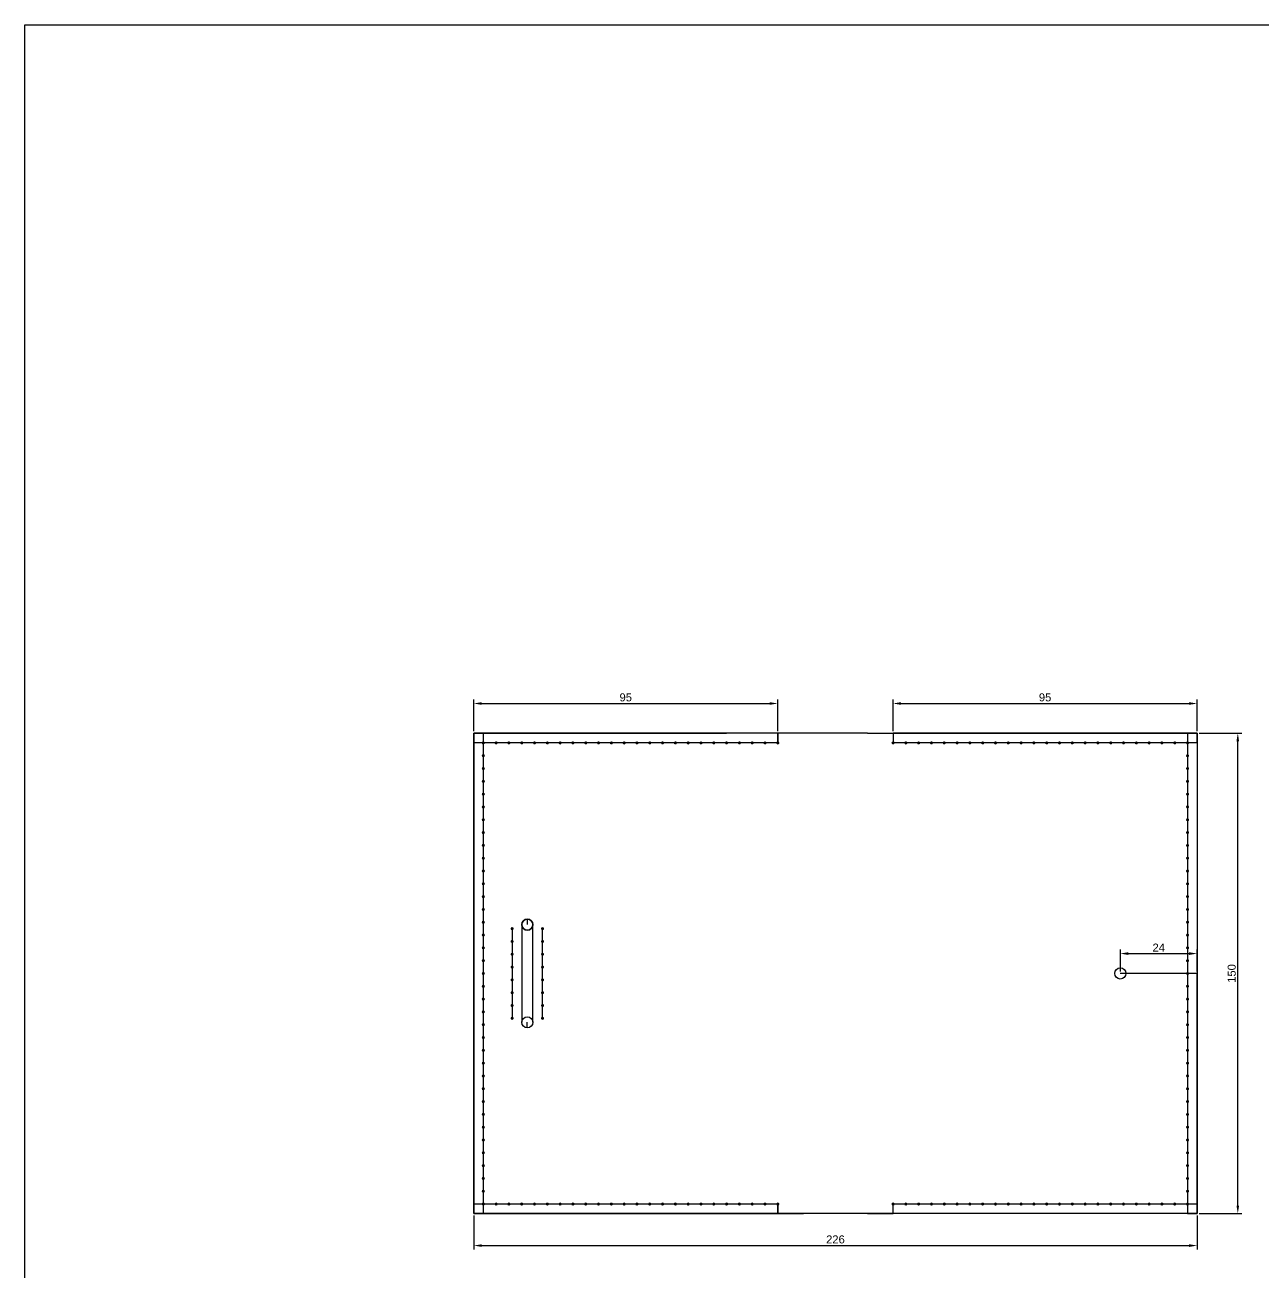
# Model space of a CAD drawing. Header units: millimetres. Extents: x 1335 to 6986, y 304 to 1543.
# Drawn here: x 3511.5 to 3898.3, y 1132.3 to 1521.7 of the extents above; entities that cross this region are included whole.
import ezdxf

# ---------------------------------------------------------------- set-up
doc = ezdxf.new("R2010")
doc.units = ezdxf.units.MM
doc.styles.get("Standard").update_dxf_attribs({"font": 'arial.ttf'})
doc.dimstyles.new('ISO-25', dxfattribs={"dimtxt": 2.5, "dimasz": 2.5, "dimexe": 1.25, "dimexo": 0.625, "dimtad": 1, "dimtxsty": 'Standard', "dimcen": 2.5, "dimadec": 0, "dimazin": 0, "dimtfac": 1, "dimtmove": 0, "dimatfit": 3, "dimfxl": 1, "dimarcsym": 0})

# ---------------------------------------------------------------- blocks, each defined once
blk = doc.blocks.new('*D89')
at = {"color": 0, "lineweight": -2, "transparency": 16777216}
for p, q in [((3878.31, 1300.53), (3891.64, 1300.53)), ((3890.39, 1153.03), (3890.39, 1298.03)), ((3878.31, 1150.53), (3891.64, 1150.53))]:
    blk.add_line(p, q, dxfattribs=at)
at = {"color": 0, "transparency": 16777216}
for points in [[(3889.97, 1298.03), (3890.8, 1298.03), (3890.39, 1300.53)], [(3889.97, 1153.03), (3890.8, 1153.03), (3890.39, 1150.53)]]:
    blk.add_solid(points, dxfattribs=at)
at = {"layer": 'Defpoints', "color": 0, "transparency": 16777216}
for p in [(3877.69, 1300.53), (3890.39, 1300.53), (3877.69, 1150.53)]:
    blk.add_point(p, dxfattribs=at)
at = {"color": 0, "transparency": 16777216, "insert": (3888.49, 1225.53), "char_height": 2.5, "attachment_point": 5, "rotation": 90}
blk.add_mtext('150', dxfattribs=at)
blk = doc.blocks.new('*D90')
at = {"color": 0, "lineweight": -2, "transparency": 16777216}
for p, q in [((3651.69, 1301.15), (3651.69, 1311.08)), ((3654.19, 1309.83), (3744.19, 1309.83)), ((3746.69, 1301.15), (3746.69, 1311.08))]:
    blk.add_line(p, q, dxfattribs=at)
at = {"color": 0, "transparency": 16777216}
for points in [[(3654.19, 1310.25), (3654.19, 1309.42), (3651.69, 1309.83)], [(3744.19, 1310.25), (3744.19, 1309.42), (3746.69, 1309.83)]]:
    blk.add_solid(points, dxfattribs=at)
at = {"layer": 'Defpoints', "color": 0, "transparency": 16777216}
for p in [(3746.69, 1309.83), (3651.69, 1300.53), (3746.69, 1300.53)]:
    blk.add_point(p, dxfattribs=at)
at = {"color": 0, "transparency": 16777216, "insert": (3699.19, 1311.73), "char_height": 2.5, "attachment_point": 5}
blk.add_mtext('95', dxfattribs=at)
blk = doc.blocks.new('*D91')
at = {"color": 0, "lineweight": -2, "transparency": 16777216}
for p, q in [((3782.69, 1301.15), (3782.69, 1311.08)), ((3785.19, 1309.83), (3875.19, 1309.83)), ((3877.69, 1301.15), (3877.69, 1311.08))]:
    blk.add_line(p, q, dxfattribs=at)
at = {"color": 0, "transparency": 16777216}
for points in [[(3785.19, 1310.25), (3785.19, 1309.42), (3782.69, 1309.83)], [(3875.19, 1310.25), (3875.19, 1309.42), (3877.69, 1309.83)]]:
    blk.add_solid(points, dxfattribs=at)
at = {"layer": 'Defpoints', "color": 0, "transparency": 16777216}
for p in [(3877.69, 1309.83), (3782.69, 1300.53), (3877.69, 1300.53)]:
    blk.add_point(p, dxfattribs=at)
at = {"color": 0, "transparency": 16777216, "insert": (3830.19, 1311.73), "char_height": 2.5, "attachment_point": 5}
blk.add_mtext('95', dxfattribs=at)
blk = doc.blocks.new('*D92')
at = {"color": 0, "lineweight": -2, "transparency": 16777216}
for p, q in [((3651.69, 1149.9), (3651.69, 1139.31)), ((3877.69, 1149.9), (3877.69, 1139.31)), ((3654.19, 1140.56), (3875.19, 1140.56))]:
    blk.add_line(p, q, dxfattribs=at)
at = {"color": 0, "transparency": 16777216}
for points in [[(3654.19, 1140.97), (3654.19, 1140.14), (3651.69, 1140.56)], [(3875.19, 1140.97), (3875.19, 1140.14), (3877.69, 1140.56)]]:
    blk.add_solid(points, dxfattribs=at)
at = {"layer": 'Defpoints', "color": 0, "transparency": 16777216}
for p in [(3651.69, 1150.53), (3877.69, 1150.53), (3877.69, 1140.56)]:
    blk.add_point(p, dxfattribs=at)
at = {"color": 0, "transparency": 16777216, "insert": (3764.69, 1142.46), "char_height": 2.5, "attachment_point": 5}
blk.add_mtext('226', dxfattribs=at)
blk = doc.blocks.new('*D93')
at = {"color": 0, "lineweight": -2, "transparency": 16777216}
for p, q in [((3853.69, 1226.15), (3853.69, 1232.99)), ((3856.19, 1231.74), (3875.19, 1231.74)), ((3877.69, 1226.15), (3877.69, 1232.99))]:
    blk.add_line(p, q, dxfattribs=at)
at = {"color": 0, "transparency": 16777216}
for points in [[(3856.19, 1232.16), (3856.19, 1231.32), (3853.69, 1231.74)], [(3875.19, 1232.16), (3875.19, 1231.32), (3877.69, 1231.74)]]:
    blk.add_solid(points, dxfattribs=at)
at = {"layer": 'Defpoints', "color": 0, "transparency": 16777216}
for p in [(3877.69, 1231.74), (3853.69, 1225.53), (3877.69, 1225.53)]:
    blk.add_point(p, dxfattribs=at)
at = {"color": 0, "transparency": 16777216, "insert": (3865.69, 1233.62), "char_height": 2.5, "attachment_point": 5}
blk.add_mtext('24', dxfattribs=at)

msp = doc.modelspace()

# ---------------------------------------------------------------- hatches: boundary and pattern name
h = msp.add_hatch(color=256)
h.dxf.hatch_style = 1
h.paths.add_polyline_path([(3655.189, 1297.527, 1), (3654.189, 1297.527, 1)])
h = msp.add_hatch(color=256)
h.dxf.hatch_style = 1
h.paths.add_polyline_path([(3654.189, 1297.527, -1), (3655.189, 1297.527, -1)])
h = msp.add_hatch(color=256)
h.dxf.hatch_style = 1
h.paths.add_polyline_path([(3659.189, 1297.527, 1), (3658.189, 1297.527, 1)])
h = msp.add_hatch(color=256)
h.dxf.hatch_style = 1
h.paths.add_polyline_path([(3658.189, 1297.527, -1), (3659.189, 1297.527, -1)])
h = msp.add_hatch(color=256)
h.dxf.hatch_style = 1
h.paths.add_polyline_path([(3663.189, 1297.527, 1), (3662.189, 1297.527, 1)])
h = msp.add_hatch(color=256)
h.dxf.hatch_style = 1
h.paths.add_polyline_path([(3662.189, 1297.527, -1), (3663.189, 1297.527, -1)])
h = msp.add_hatch(color=256)
h.dxf.hatch_style = 1
h.paths.add_polyline_path([(3667.189, 1297.527, 1), (3666.189, 1297.527, 1)])
h = msp.add_hatch(color=256)
h.dxf.hatch_style = 1
h.paths.add_polyline_path([(3666.189, 1297.527, -1), (3667.189, 1297.527, -1)])
h = msp.add_hatch(color=256)
h.dxf.hatch_style = 1
h.paths.add_polyline_path([(3671.189, 1297.527, 1), (3670.189, 1297.527, 1)])
h = msp.add_hatch(color=256)
h.dxf.hatch_style = 1
h.paths.add_polyline_path([(3670.189, 1297.527, -1), (3671.189, 1297.527, -1)])
h = msp.add_hatch(color=256)
h.dxf.hatch_style = 1
h.paths.add_polyline_path([(3675.189, 1297.527, 1), (3674.189, 1297.527, 1)])
h = msp.add_hatch(color=256)
h.dxf.hatch_style = 1
h.paths.add_polyline_path([(3674.189, 1297.527, -1), (3675.189, 1297.527, -1)])
h = msp.add_hatch(color=256)
h.dxf.hatch_style = 1
h.paths.add_polyline_path([(3679.189, 1297.527, 1), (3678.189, 1297.527, 1)])
h = msp.add_hatch(color=256)
h.dxf.hatch_style = 1
h.paths.add_polyline_path([(3678.189, 1297.527, -1), (3679.189, 1297.527, -1)])
h = msp.add_hatch(color=256)
h.dxf.hatch_style = 1
h.paths.add_polyline_path([(3683.189, 1297.527, 1), (3682.189, 1297.527, 1)])
h = msp.add_hatch(color=256)
h.dxf.hatch_style = 1
h.paths.add_polyline_path([(3682.189, 1297.527, -1), (3683.189, 1297.527, -1)])
h = msp.add_hatch(color=256)
h.dxf.hatch_style = 1
h.paths.add_polyline_path([(3687.189, 1297.527, 1), (3686.189, 1297.527, 1)])
h = msp.add_hatch(color=256)
h.dxf.hatch_style = 1
h.paths.add_polyline_path([(3686.189, 1297.527, -1), (3687.189, 1297.527, -1)])
h = msp.add_hatch(color=256)
h.dxf.hatch_style = 1
h.paths.add_polyline_path([(3691.189, 1297.527, 1), (3690.189, 1297.527, 1)])
h = msp.add_hatch(color=256)
h.dxf.hatch_style = 1
h.paths.add_polyline_path([(3690.189, 1297.527, -1), (3691.189, 1297.527, -1)])
h = msp.add_hatch(color=256)
h.dxf.hatch_style = 1
h.paths.add_polyline_path([(3695.189, 1297.527, 1), (3694.189, 1297.527, 1)])
h = msp.add_hatch(color=256)
h.dxf.hatch_style = 1
h.paths.add_polyline_path([(3694.189, 1297.527, -1), (3695.189, 1297.527, -1)])
h = msp.add_hatch(color=256)
h.dxf.hatch_style = 1
h.paths.add_polyline_path([(3699.189, 1297.527, 1), (3698.189, 1297.527, 1)])
h = msp.add_hatch(color=256)
h.dxf.hatch_style = 1
h.paths.add_polyline_path([(3698.189, 1297.527, -1), (3699.189, 1297.527, -1)])
h = msp.add_hatch(color=256)
h.dxf.hatch_style = 1
h.paths.add_polyline_path([(3703.189, 1297.527, 1), (3702.189, 1297.527, 1)])
h = msp.add_hatch(color=256)
h.dxf.hatch_style = 1
h.paths.add_polyline_path([(3702.189, 1297.527, -1), (3703.189, 1297.527, -1)])
h = msp.add_hatch(color=256)
h.dxf.hatch_style = 1
h.paths.add_polyline_path([(3707.189, 1297.527, 1), (3706.189, 1297.527, 1)])
h = msp.add_hatch(color=256)
h.dxf.hatch_style = 1
h.paths.add_polyline_path([(3706.189, 1297.527, -1), (3707.189, 1297.527, -1)])
h = msp.add_hatch(color=256)
h.dxf.hatch_style = 1
h.paths.add_polyline_path([(3711.189, 1297.527, 1), (3710.189, 1297.527, 1)])
h = msp.add_hatch(color=256)
h.dxf.hatch_style = 1
h.paths.add_polyline_path([(3710.189, 1297.527, -1), (3711.189, 1297.527, -1)])
h = msp.add_hatch(color=256)
h.dxf.hatch_style = 1
h.paths.add_polyline_path([(3715.189, 1297.527, 1), (3714.189, 1297.527, 1)])
h = msp.add_hatch(color=256)
h.dxf.hatch_style = 1
h.paths.add_polyline_path([(3714.189, 1297.527, -1), (3715.189, 1297.527, -1)])
h = msp.add_hatch(color=256)
h.dxf.hatch_style = 1
h.paths.add_polyline_path([(3719.189, 1297.527, 1), (3718.189, 1297.527, 1)])
h = msp.add_hatch(color=256)
h.dxf.hatch_style = 1
h.paths.add_polyline_path([(3718.189, 1297.527, -1), (3719.189, 1297.527, -1)])
h = msp.add_hatch(color=256)
h.dxf.hatch_style = 1
h.paths.add_polyline_path([(3723.189, 1297.527, 1), (3722.189, 1297.527, 1)])
h = msp.add_hatch(color=256)
h.dxf.hatch_style = 1
h.paths.add_polyline_path([(3722.189, 1297.527, -1), (3723.189, 1297.527, -1)])
h = msp.add_hatch(color=256)
h.dxf.hatch_style = 1
h.paths.add_polyline_path([(3727.189, 1297.527, 1), (3726.189, 1297.527, 1)])
h = msp.add_hatch(color=256)
h.dxf.hatch_style = 1
h.paths.add_polyline_path([(3726.189, 1297.527, -1), (3727.189, 1297.527, -1)])
h = msp.add_hatch(color=256)
h.dxf.hatch_style = 1
h.paths.add_polyline_path([(3731.189, 1297.527, 1), (3730.189, 1297.527, 1)])
h = msp.add_hatch(color=256)
h.dxf.hatch_style = 1
h.paths.add_polyline_path([(3730.189, 1297.527, -1), (3731.189, 1297.527, -1)])
h = msp.add_hatch(color=256)
h.dxf.hatch_style = 1
h.paths.add_polyline_path([(3735.189, 1297.527, 1), (3734.189, 1297.527, 1)])
h = msp.add_hatch(color=256)
h.dxf.hatch_style = 1
h.paths.add_polyline_path([(3739.189, 1297.527, 1), (3738.189, 1297.527, 1)])
h = msp.add_hatch(color=256)
h.dxf.hatch_style = 1
h.paths.add_polyline_path([(3743.189, 1297.527, 1), (3742.189, 1297.527, 1)])
h = msp.add_hatch(color=256)
h.dxf.hatch_style = 1
h.paths.add_polyline_path([(3747.189, 1297.527, 1), (3746.189, 1297.527, 1)])
h = msp.add_hatch(color=256)
h.dxf.hatch_style = 1
h.paths.add_polyline_path([(3782.189, 1297.527, -1), (3783.189, 1297.527, -1)])
h = msp.add_hatch(color=256)
h.dxf.hatch_style = 1
h.paths.add_polyline_path([(3786.189, 1297.527, -1), (3787.189, 1297.527, -1)])
h = msp.add_hatch(color=256)
h.dxf.hatch_style = 1
h.paths.add_polyline_path([(3790.189, 1297.527, -1), (3791.189, 1297.527, -1)])
h = msp.add_hatch(color=256)
h.dxf.hatch_style = 1
h.paths.add_polyline_path([(3794.189, 1297.527, -1), (3795.189, 1297.527, -1)])
h = msp.add_hatch(color=256)
h.dxf.hatch_style = 1
h.paths.add_polyline_path([(3798.189, 1297.527, -1), (3799.189, 1297.527, -1)])
h = msp.add_hatch(color=256)
h.dxf.hatch_style = 1
h.paths.add_polyline_path([(3802.189, 1297.527, -1), (3803.189, 1297.527, -1)])
h = msp.add_hatch(color=256)
h.dxf.hatch_style = 1
h.paths.add_polyline_path([(3806.189, 1297.527, -1), (3807.189, 1297.527, -1)])
h = msp.add_hatch(color=256)
h.dxf.hatch_style = 1
h.paths.add_polyline_path([(3810.189, 1297.527, -1), (3811.189, 1297.527, -1)])
h = msp.add_hatch(color=256)
h.dxf.hatch_style = 1
h.paths.add_polyline_path([(3814.189, 1297.527, -1), (3815.189, 1297.527, -1)])
h = msp.add_hatch(color=256)
h.dxf.hatch_style = 1
h.paths.add_polyline_path([(3818.189, 1297.527, -1), (3819.189, 1297.527, -1)])
h = msp.add_hatch(color=256)
h.dxf.hatch_style = 1
h.paths.add_polyline_path([(3822.189, 1297.527, -1), (3823.189, 1297.527, -1)])
h = msp.add_hatch(color=256)
h.dxf.hatch_style = 1
h.paths.add_polyline_path([(3826.189, 1297.527, -1), (3827.189, 1297.527, -1)])
h = msp.add_hatch(color=256)
h.dxf.hatch_style = 1
h.paths.add_polyline_path([(3830.189, 1297.527, -1), (3831.189, 1297.527, -1)])
h = msp.add_hatch(color=256)
h.dxf.hatch_style = 1
h.paths.add_polyline_path([(3834.189, 1297.527, -1), (3835.189, 1297.527, -1)])
h = msp.add_hatch(color=256)
h.dxf.hatch_style = 1
h.paths.add_polyline_path([(3838.189, 1297.527, -1), (3839.189, 1297.527, -1)])
h = msp.add_hatch(color=256)
h.dxf.hatch_style = 1
h.paths.add_polyline_path([(3842.189, 1297.527, -1), (3843.189, 1297.527, -1)])
h = msp.add_hatch(color=256)
h.dxf.hatch_style = 1
h.paths.add_polyline_path([(3846.189, 1297.527, -1), (3847.189, 1297.527, -1)])
h = msp.add_hatch(color=256)
h.dxf.hatch_style = 1
h.paths.add_polyline_path([(3850.189, 1297.527, -1), (3851.189, 1297.527, -1)])
h = msp.add_hatch(color=256)
h.dxf.hatch_style = 1
h.paths.add_polyline_path([(3854.189, 1297.527, -1), (3855.189, 1297.527, -1)])
h = msp.add_hatch(color=256)
h.dxf.hatch_style = 1
h.paths.add_polyline_path([(3858.189, 1297.527, -1), (3859.189, 1297.527, -1)])
h = msp.add_hatch(color=256)
h.dxf.hatch_style = 1
h.paths.add_polyline_path([(3862.189, 1297.527, -1), (3863.189, 1297.527, -1)])
h = msp.add_hatch(color=256)
h.dxf.hatch_style = 1
h.paths.add_polyline_path([(3866.189, 1297.527, -1), (3867.189, 1297.527, -1)])
h = msp.add_hatch(color=256)
h.dxf.hatch_style = 1
h.paths.add_polyline_path([(3870.189, 1297.527, -1), (3871.189, 1297.527, -1)])
h = msp.add_hatch(color=256)
h.dxf.hatch_style = 1
h.paths.add_polyline_path([(3874.189, 1297.527, -1), (3875.189, 1297.527, -1)])
h = msp.add_hatch(color=256)
h.dxf.hatch_style = 1
h.paths.add_polyline_path([(3655.189, 1293.527, 1), (3654.189, 1293.527, 1)])
h = msp.add_hatch(color=256)
h.dxf.hatch_style = 1
h.paths.add_polyline_path([(3654.189, 1293.527, -1), (3655.189, 1293.527, -1)])
h = msp.add_hatch(color=256)
h.dxf.hatch_style = 1
h.paths.add_polyline_path([(3874.189, 1293.527, -1), (3875.189, 1293.527, -1)])
h = msp.add_hatch(color=256)
h.dxf.hatch_style = 1
h.paths.add_polyline_path([(3655.189, 1289.527, 1), (3654.189, 1289.527, 1)])
h = msp.add_hatch(color=256)
h.dxf.hatch_style = 1
h.paths.add_polyline_path([(3654.189, 1289.527, -1), (3655.189, 1289.527, -1)])
h = msp.add_hatch(color=256)
h.dxf.hatch_style = 1
h.paths.add_polyline_path([(3874.189, 1289.527, -1), (3875.189, 1289.527, -1)])
h = msp.add_hatch(color=256)
h.dxf.hatch_style = 1
h.paths.add_polyline_path([(3655.189, 1285.527, 1), (3654.189, 1285.527, 1)])
h = msp.add_hatch(color=256)
h.dxf.hatch_style = 1
h.paths.add_polyline_path([(3654.189, 1285.527, -1), (3655.189, 1285.527, -1)])
h = msp.add_hatch(color=256)
h.dxf.hatch_style = 1
h.paths.add_polyline_path([(3874.189, 1285.527, -1), (3875.189, 1285.527, -1)])
h = msp.add_hatch(color=256)
h.dxf.hatch_style = 1
h.paths.add_polyline_path([(3655.189, 1281.527, 1), (3654.189, 1281.527, 1)])
h = msp.add_hatch(color=256)
h.dxf.hatch_style = 1
h.paths.add_polyline_path([(3654.189, 1281.527, -1), (3655.189, 1281.527, -1)])
h = msp.add_hatch(color=256)
h.dxf.hatch_style = 1
h.paths.add_polyline_path([(3874.189, 1281.527, -1), (3875.189, 1281.527, -1)])
h = msp.add_hatch(color=256)
h.dxf.hatch_style = 1
h.paths.add_polyline_path([(3655.189, 1277.527, 1), (3654.189, 1277.527, 1)])
h = msp.add_hatch(color=256)
h.dxf.hatch_style = 1
h.paths.add_polyline_path([(3654.189, 1277.527, -1), (3655.189, 1277.527, -1)])
h = msp.add_hatch(color=256)
h.dxf.hatch_style = 1
h.paths.add_polyline_path([(3874.189, 1277.527, -1), (3875.189, 1277.527, -1)])
h = msp.add_hatch(color=256)
h.dxf.hatch_style = 1
h.paths.add_polyline_path([(3655.189, 1273.527, 1), (3654.189, 1273.527, 1)])
h = msp.add_hatch(color=256)
h.dxf.hatch_style = 1
h.paths.add_polyline_path([(3654.189, 1273.527, -1), (3655.189, 1273.527, -1)])
h = msp.add_hatch(color=256)
h.dxf.hatch_style = 1
h.paths.add_polyline_path([(3874.189, 1273.527, -1), (3875.189, 1273.527, -1)])
h = msp.add_hatch(color=256)
h.dxf.hatch_style = 1
h.paths.add_polyline_path([(3655.189, 1269.527, 1), (3654.189, 1269.527, 1)])
h = msp.add_hatch(color=256)
h.dxf.hatch_style = 1
h.paths.add_polyline_path([(3654.189, 1269.527, -1), (3655.189, 1269.527, -1)])
h = msp.add_hatch(color=256)
h.dxf.hatch_style = 1
h.paths.add_polyline_path([(3874.189, 1269.527, -1), (3875.189, 1269.527, -1)])
h = msp.add_hatch(color=256)
h.dxf.hatch_style = 1
h.paths.add_polyline_path([(3655.189, 1265.527, 1), (3654.189, 1265.527, 1)])
h = msp.add_hatch(color=256)
h.dxf.hatch_style = 1
h.paths.add_polyline_path([(3654.189, 1265.527, -1), (3655.189, 1265.527, -1)])
h = msp.add_hatch(color=256)
h.dxf.hatch_style = 1
h.paths.add_polyline_path([(3874.189, 1265.527, -1), (3875.189, 1265.527, -1)])
h = msp.add_hatch(color=256)
h.dxf.hatch_style = 1
h.paths.add_polyline_path([(3655.189, 1261.527, 1), (3654.189, 1261.527, 1)])
h = msp.add_hatch(color=256)
h.dxf.hatch_style = 1
h.paths.add_polyline_path([(3654.189, 1261.527, -1), (3655.189, 1261.527, -1)])
h = msp.add_hatch(color=256)
h.dxf.hatch_style = 1
h.paths.add_polyline_path([(3874.189, 1261.527, -1), (3875.189, 1261.527, -1)])
h = msp.add_hatch(color=256)
h.dxf.hatch_style = 1
h.paths.add_polyline_path([(3655.189, 1257.527, 1), (3654.189, 1257.527, 1)])
h = msp.add_hatch(color=256)
h.dxf.hatch_style = 1
h.paths.add_polyline_path([(3654.189, 1257.527, -1), (3655.189, 1257.527, -1)])
h = msp.add_hatch(color=256)
h.dxf.hatch_style = 1
h.paths.add_polyline_path([(3874.189, 1257.527, -1), (3875.189, 1257.527, -1)])
h = msp.add_hatch(color=256)
h.dxf.hatch_style = 1
h.paths.add_polyline_path([(3655.189, 1253.527, 1), (3654.189, 1253.527, 1)])
h = msp.add_hatch(color=256)
h.dxf.hatch_style = 1
h.paths.add_polyline_path([(3654.189, 1253.527, -1), (3655.189, 1253.527, -1)])
h = msp.add_hatch(color=256)
h.dxf.hatch_style = 1
h.paths.add_polyline_path([(3874.189, 1253.527, -1), (3875.189, 1253.527, -1)])
h = msp.add_hatch(color=256)
h.dxf.hatch_style = 1
h.paths.add_polyline_path([(3655.189, 1249.527, 1), (3654.189, 1249.527, 1)])
h = msp.add_hatch(color=256)
h.dxf.hatch_style = 1
h.paths.add_polyline_path([(3654.189, 1249.527, -1), (3655.189, 1249.527, -1)])
h = msp.add_hatch(color=256)
h.dxf.hatch_style = 1
h.paths.add_polyline_path([(3874.189, 1249.527, -1), (3875.189, 1249.527, -1)])
h = msp.add_hatch(color=256)
h.dxf.hatch_style = 1
h.paths.add_polyline_path([(3655.189, 1245.527, 1), (3654.189, 1245.527, 1)])
h = msp.add_hatch(color=256)
h.dxf.hatch_style = 1
h.paths.add_polyline_path([(3654.189, 1245.527, -1), (3655.189, 1245.527, -1)])
h = msp.add_hatch(color=256)
h.dxf.hatch_style = 1
h.paths.add_polyline_path([(3874.189, 1245.527, -1), (3875.189, 1245.527, -1)])
h = msp.add_hatch(color=256)
h.dxf.hatch_style = 1
h.paths.add_polyline_path([(3655.189, 1241.527, 1), (3654.189, 1241.527, 1)])
h = msp.add_hatch(color=256)
h.dxf.hatch_style = 1
h.paths.add_polyline_path([(3654.189, 1241.527, -1), (3655.189, 1241.527, -1)])
h = msp.add_hatch(color=256)
h.dxf.hatch_style = 1
h.paths.add_polyline_path([(3663.189, 1239.527, -1), (3664.189, 1239.527, -1)])
h = msp.add_hatch(color=256)
h.dxf.hatch_style = 1
h.paths.add_polyline_path([(3663.189, 1239.527, -1), (3664.189, 1239.527, -1)])
h = msp.add_hatch(color=256)
h.dxf.hatch_style = 1
h.paths.add_polyline_path([(3672.689, 1239.527, -1), (3673.689, 1239.527, -1)])
h = msp.add_hatch(color=256)
h.dxf.hatch_style = 1
h.paths.add_polyline_path([(3874.189, 1241.527, -1), (3875.189, 1241.527, -1)])
h = msp.add_hatch(color=256)
h.dxf.hatch_style = 1
h.paths.add_polyline_path([(3655.189, 1237.527, 1), (3654.189, 1237.527, 1)])
h = msp.add_hatch(color=256)
h.dxf.hatch_style = 1
h.paths.add_polyline_path([(3654.189, 1237.527, -1), (3655.189, 1237.527, -1)])
h = msp.add_hatch(color=256)
h.dxf.hatch_style = 1
h.paths.add_polyline_path([(3663.189, 1235.527, -1), (3664.189, 1235.527, -1)])
h = msp.add_hatch(color=256)
h.dxf.hatch_style = 1
h.paths.add_polyline_path([(3672.689, 1235.527, -1), (3673.689, 1235.527, -1)])
h = msp.add_hatch(color=256)
h.dxf.hatch_style = 1
h.paths.add_polyline_path([(3874.189, 1237.527, -1), (3875.189, 1237.527, -1)])
h = msp.add_hatch(color=256)
h.dxf.hatch_style = 1
h.paths.add_polyline_path([(3655.189, 1233.527, 1), (3654.189, 1233.527, 1)])
h = msp.add_hatch(color=256)
h.dxf.hatch_style = 1
h.paths.add_polyline_path([(3654.189, 1233.527, -1), (3655.189, 1233.527, -1)])
h = msp.add_hatch(color=256)
h.dxf.hatch_style = 1
h.paths.add_polyline_path([(3663.189, 1231.527, -1), (3664.189, 1231.527, -1)])
h = msp.add_hatch(color=256)
h.dxf.hatch_style = 1
h.paths.add_polyline_path([(3672.689, 1231.527, -1), (3673.689, 1231.527, -1)])
h = msp.add_hatch(color=256)
h.dxf.hatch_style = 1
h.paths.add_polyline_path([(3874.189, 1233.527, -1), (3875.189, 1233.527, -1)])
h = msp.add_hatch(color=256)
h.dxf.hatch_style = 1
h.paths.add_polyline_path([(3655.189, 1229.527, 1), (3654.189, 1229.527, 1)])
h = msp.add_hatch(color=256)
h.dxf.hatch_style = 1
h.paths.add_polyline_path([(3654.189, 1229.527, -1), (3655.189, 1229.527, -1)])
h = msp.add_hatch(color=256)
h.dxf.hatch_style = 1
h.paths.add_polyline_path([(3663.189, 1227.527, -1), (3664.189, 1227.527, -1)])
h = msp.add_hatch(color=256)
h.dxf.hatch_style = 1
h.paths.add_polyline_path([(3672.689, 1227.527, -1), (3673.689, 1227.527, -1)])
h = msp.add_hatch(color=256)
h.dxf.hatch_style = 1
h.paths.add_polyline_path([(3874.189, 1229.527, -1), (3875.189, 1229.527, -1)])
h = msp.add_hatch(color=256)
h.dxf.hatch_style = 1
h.paths.add_polyline_path([(3655.189, 1225.527, 1), (3654.189, 1225.527, 1)])
h = msp.add_hatch(color=256)
h.dxf.hatch_style = 1
h.paths.add_polyline_path([(3654.189, 1225.527, -1), (3655.189, 1225.527, -1)])
h = msp.add_hatch(color=256)
h.dxf.hatch_style = 1
h.paths.add_polyline_path([(3663.189, 1223.527, -1), (3664.189, 1223.527, -1)])
h = msp.add_hatch(color=256)
h.dxf.hatch_style = 1
h.paths.add_polyline_path([(3672.689, 1223.527, -1), (3673.689, 1223.527, -1)])
h = msp.add_hatch(color=256)
h.dxf.hatch_style = 1
h.paths.add_polyline_path([(3874.189, 1225.527, -1), (3875.189, 1225.527, -1)])
h = msp.add_hatch(color=256)
h.dxf.hatch_style = 1
h.paths.add_polyline_path([(3655.189, 1221.527, 1), (3654.189, 1221.527, 1)])
h = msp.add_hatch(color=256)
h.dxf.hatch_style = 1
h.paths.add_polyline_path([(3654.189, 1221.527, -1), (3655.189, 1221.527, -1)])
h = msp.add_hatch(color=256)
h.dxf.hatch_style = 1
h.paths.add_polyline_path([(3663.189, 1219.527, -1), (3664.189, 1219.527, -1)])
h = msp.add_hatch(color=256)
h.dxf.hatch_style = 1
h.paths.add_polyline_path([(3672.689, 1219.527, -1), (3673.689, 1219.527, -1)])
h = msp.add_hatch(color=256)
h.dxf.hatch_style = 1
h.paths.add_polyline_path([(3874.189, 1221.527, -1), (3875.189, 1221.527, -1)])
h = msp.add_hatch(color=256)
h.dxf.hatch_style = 1
h.paths.add_polyline_path([(3655.189, 1217.527, 1), (3654.189, 1217.527, 1)])
h = msp.add_hatch(color=256)
h.dxf.hatch_style = 1
h.paths.add_polyline_path([(3654.189, 1217.527, -1), (3655.189, 1217.527, -1)])
h = msp.add_hatch(color=256)
h.dxf.hatch_style = 1
h.paths.add_polyline_path([(3663.189, 1215.527, -1), (3664.189, 1215.527, -1)])
h = msp.add_hatch(color=256)
h.dxf.hatch_style = 1
h.paths.add_polyline_path([(3672.689, 1215.527, -1), (3673.689, 1215.527, -1)])
h = msp.add_hatch(color=256)
h.dxf.hatch_style = 1
h.paths.add_polyline_path([(3874.189, 1217.527, -1), (3875.189, 1217.527, -1)])
h = msp.add_hatch(color=256)
h.dxf.hatch_style = 1
h.paths.add_polyline_path([(3655.189, 1213.527, 1), (3654.189, 1213.527, 1)])
h = msp.add_hatch(color=256)
h.dxf.hatch_style = 1
h.paths.add_polyline_path([(3654.189, 1213.527, -1), (3655.189, 1213.527, -1)])
h = msp.add_hatch(color=256)
h.dxf.hatch_style = 1
h.paths.add_polyline_path([(3663.189, 1211.527, -1), (3664.189, 1211.527, -1)])
h = msp.add_hatch(color=256)
h.dxf.hatch_style = 1
h.paths.add_polyline_path([(3672.689, 1211.527, -1), (3673.689, 1211.527, -1)])
h = msp.add_hatch(color=256)
h.dxf.hatch_style = 1
h.paths.add_polyline_path([(3874.189, 1213.527, -1), (3875.189, 1213.527, -1)])
h = msp.add_hatch(color=256)
h.dxf.hatch_style = 1
h.paths.add_polyline_path([(3655.189, 1209.527, 1), (3654.189, 1209.527, 1)])
h = msp.add_hatch(color=256)
h.dxf.hatch_style = 1
h.paths.add_polyline_path([(3654.189, 1209.527, -1), (3655.189, 1209.527, -1)])
h = msp.add_hatch(color=256)
h.dxf.hatch_style = 1
h.paths.add_polyline_path([(3874.189, 1209.527, -1), (3875.189, 1209.527, -1)])
h = msp.add_hatch(color=256)
h.dxf.hatch_style = 1
h.paths.add_polyline_path([(3655.189, 1205.527, 1), (3654.189, 1205.527, 1)])
h = msp.add_hatch(color=256)
h.dxf.hatch_style = 1
h.paths.add_polyline_path([(3654.189, 1205.527, -1), (3655.189, 1205.527, -1)])
h = msp.add_hatch(color=256)
h.dxf.hatch_style = 1
h.paths.add_polyline_path([(3874.189, 1205.527, -1), (3875.189, 1205.527, -1)])
h = msp.add_hatch(color=256)
h.dxf.hatch_style = 1
h.paths.add_polyline_path([(3655.189, 1201.527, 1), (3654.189, 1201.527, 1)])
h = msp.add_hatch(color=256)
h.dxf.hatch_style = 1
h.paths.add_polyline_path([(3654.189, 1201.527, -1), (3655.189, 1201.527, -1)])
h = msp.add_hatch(color=256)
h.dxf.hatch_style = 1
h.paths.add_polyline_path([(3874.189, 1201.527, -1), (3875.189, 1201.527, -1)])
h = msp.add_hatch(color=256)
h.dxf.hatch_style = 1
h.paths.add_polyline_path([(3655.189, 1197.527, 1), (3654.189, 1197.527, 1)])
h = msp.add_hatch(color=256)
h.dxf.hatch_style = 1
h.paths.add_polyline_path([(3654.189, 1197.527, -1), (3655.189, 1197.527, -1)])
h = msp.add_hatch(color=256)
h.dxf.hatch_style = 1
h.paths.add_polyline_path([(3874.189, 1197.527, -1), (3875.189, 1197.527, -1)])
h = msp.add_hatch(color=256)
h.dxf.hatch_style = 1
h.paths.add_polyline_path([(3655.189, 1193.527, 1), (3654.189, 1193.527, 1)])
h = msp.add_hatch(color=256)
h.dxf.hatch_style = 1
h.paths.add_polyline_path([(3654.189, 1193.527, -1), (3655.189, 1193.527, -1)])
h = msp.add_hatch(color=256)
h.dxf.hatch_style = 1
h.paths.add_polyline_path([(3874.189, 1193.527, -1), (3875.189, 1193.527, -1)])
h = msp.add_hatch(color=256)
h.dxf.hatch_style = 1
h.paths.add_polyline_path([(3655.189, 1189.527, 1), (3654.189, 1189.527, 1)])
h = msp.add_hatch(color=256)
h.dxf.hatch_style = 1
h.paths.add_polyline_path([(3654.189, 1189.527, -1), (3655.189, 1189.527, -1)])
h = msp.add_hatch(color=256)
h.dxf.hatch_style = 1
h.paths.add_polyline_path([(3874.189, 1189.527, -1), (3875.189, 1189.527, -1)])
h = msp.add_hatch(color=256)
h.dxf.hatch_style = 1
h.paths.add_polyline_path([(3655.189, 1185.527, 1), (3654.189, 1185.527, 1)])
h = msp.add_hatch(color=256)
h.dxf.hatch_style = 1
h.paths.add_polyline_path([(3654.189, 1185.527, -1), (3655.189, 1185.527, -1)])
h = msp.add_hatch(color=256)
h.dxf.hatch_style = 1
h.paths.add_polyline_path([(3874.189, 1185.527, -1), (3875.189, 1185.527, -1)])
h = msp.add_hatch(color=256)
h.dxf.hatch_style = 1
h.paths.add_polyline_path([(3655.189, 1181.527, 1), (3654.189, 1181.527, 1)])
h = msp.add_hatch(color=256)
h.dxf.hatch_style = 1
h.paths.add_polyline_path([(3654.189, 1181.527, -1), (3655.189, 1181.527, -1)])
h = msp.add_hatch(color=256)
h.dxf.hatch_style = 1
h.paths.add_polyline_path([(3874.189, 1181.527, -1), (3875.189, 1181.527, -1)])
h = msp.add_hatch(color=256)
h.dxf.hatch_style = 1
h.paths.add_polyline_path([(3655.189, 1177.527, 1), (3654.189, 1177.527, 1)])
h = msp.add_hatch(color=256)
h.dxf.hatch_style = 1
h.paths.add_polyline_path([(3654.189, 1177.527, -1), (3655.189, 1177.527, -1)])
h = msp.add_hatch(color=256)
h.dxf.hatch_style = 1
h.paths.add_polyline_path([(3874.189, 1177.527, -1), (3875.189, 1177.527, -1)])
h = msp.add_hatch(color=256)
h.dxf.hatch_style = 1
h.paths.add_polyline_path([(3655.189, 1173.527, 1), (3654.189, 1173.527, 1)])
h = msp.add_hatch(color=256)
h.dxf.hatch_style = 1
h.paths.add_polyline_path([(3654.189, 1173.527, -1), (3655.189, 1173.527, -1)])
h = msp.add_hatch(color=256)
h.dxf.hatch_style = 1
h.paths.add_polyline_path([(3874.189, 1173.527, -1), (3875.189, 1173.527, -1)])
h = msp.add_hatch(color=256)
h.dxf.hatch_style = 1
h.paths.add_polyline_path([(3655.189, 1169.527, 1), (3654.189, 1169.527, 1)])
h = msp.add_hatch(color=256)
h.dxf.hatch_style = 1
h.paths.add_polyline_path([(3654.189, 1169.527, -1), (3655.189, 1169.527, -1)])
h = msp.add_hatch(color=256)
h.dxf.hatch_style = 1
h.paths.add_polyline_path([(3874.189, 1169.527, -1), (3875.189, 1169.527, -1)])
h = msp.add_hatch(color=256)
h.dxf.hatch_style = 1
h.paths.add_polyline_path([(3655.189, 1165.527, 1), (3654.189, 1165.527, 1)])
h = msp.add_hatch(color=256)
h.dxf.hatch_style = 1
h.paths.add_polyline_path([(3654.189, 1165.527, -1), (3655.189, 1165.527, -1)])
h = msp.add_hatch(color=256)
h.dxf.hatch_style = 1
h.paths.add_polyline_path([(3874.189, 1165.527, -1), (3875.189, 1165.527, -1)])
h = msp.add_hatch(color=256)
h.dxf.hatch_style = 1
h.paths.add_polyline_path([(3655.189, 1161.527, 1), (3654.189, 1161.527, 1)])
h = msp.add_hatch(color=256)
h.dxf.hatch_style = 1
h.paths.add_polyline_path([(3654.189, 1161.527, -1), (3655.189, 1161.527, -1)])
h = msp.add_hatch(color=256)
h.dxf.hatch_style = 1
h.paths.add_polyline_path([(3874.189, 1161.527, -1), (3875.189, 1161.527, -1)])
h = msp.add_hatch(color=256)
h.dxf.hatch_style = 1
h.paths.add_polyline_path([(3655.189, 1157.527, 1), (3654.189, 1157.527, 1)])
h = msp.add_hatch(color=256)
h.dxf.hatch_style = 1
h.paths.add_polyline_path([(3654.189, 1157.527, -1), (3655.189, 1157.527, -1)])
h = msp.add_hatch(color=256)
h.dxf.hatch_style = 1
h.paths.add_polyline_path([(3874.189, 1157.527, -1), (3875.189, 1157.527, -1)])
h = msp.add_hatch(color=256)
h.dxf.hatch_style = 1
h.paths.add_polyline_path([(3655.189, 1153.527, 1), (3654.189, 1153.527, 1)])
h = msp.add_hatch(color=256)
h.dxf.hatch_style = 1
h.paths.add_polyline_path([(3654.189, 1153.527, -1), (3655.189, 1153.527, -1)])
h = msp.add_hatch(color=256)
h.dxf.hatch_style = 1
h.paths.add_polyline_path([(3659.189, 1153.527, 1), (3658.189, 1153.527, 1)])
h = msp.add_hatch(color=256)
h.dxf.hatch_style = 1
h.paths.add_polyline_path([(3658.189, 1153.527, -1), (3659.189, 1153.527, -1)])
h = msp.add_hatch(color=256)
h.dxf.hatch_style = 1
h.paths.add_polyline_path([(3663.189, 1153.527, 1), (3662.189, 1153.527, 1)])
h = msp.add_hatch(color=256)
h.dxf.hatch_style = 1
h.paths.add_polyline_path([(3662.189, 1153.527, -1), (3663.189, 1153.527, -1)])
h = msp.add_hatch(color=256)
h.dxf.hatch_style = 1
h.paths.add_polyline_path([(3667.189, 1153.527, 1), (3666.189, 1153.527, 1)])
h = msp.add_hatch(color=256)
h.dxf.hatch_style = 1
h.paths.add_polyline_path([(3666.189, 1153.527, -1), (3667.189, 1153.527, -1)])
h = msp.add_hatch(color=256)
h.dxf.hatch_style = 1
h.paths.add_polyline_path([(3671.189, 1153.527, 1), (3670.189, 1153.527, 1)])
h = msp.add_hatch(color=256)
h.dxf.hatch_style = 1
h.paths.add_polyline_path([(3670.189, 1153.527, -1), (3671.189, 1153.527, -1)])
h = msp.add_hatch(color=256)
h.dxf.hatch_style = 1
h.paths.add_polyline_path([(3675.189, 1153.527, 1), (3674.189, 1153.527, 1)])
h = msp.add_hatch(color=256)
h.dxf.hatch_style = 1
h.paths.add_polyline_path([(3674.189, 1153.527, -1), (3675.189, 1153.527, -1)])
h = msp.add_hatch(color=256)
h.dxf.hatch_style = 1
h.paths.add_polyline_path([(3679.189, 1153.527, 1), (3678.189, 1153.527, 1)])
h = msp.add_hatch(color=256)
h.dxf.hatch_style = 1
h.paths.add_polyline_path([(3678.189, 1153.527, -1), (3679.189, 1153.527, -1)])
h = msp.add_hatch(color=256)
h.dxf.hatch_style = 1
h.paths.add_polyline_path([(3683.189, 1153.527, 1), (3682.189, 1153.527, 1)])
h = msp.add_hatch(color=256)
h.dxf.hatch_style = 1
h.paths.add_polyline_path([(3682.189, 1153.527, -1), (3683.189, 1153.527, -1)])
h = msp.add_hatch(color=256)
h.dxf.hatch_style = 1
h.paths.add_polyline_path([(3687.189, 1153.527, 1), (3686.189, 1153.527, 1)])
h = msp.add_hatch(color=256)
h.dxf.hatch_style = 1
h.paths.add_polyline_path([(3686.189, 1153.527, -1), (3687.189, 1153.527, -1)])
h = msp.add_hatch(color=256)
h.dxf.hatch_style = 1
h.paths.add_polyline_path([(3691.189, 1153.527, 1), (3690.189, 1153.527, 1)])
h = msp.add_hatch(color=256)
h.dxf.hatch_style = 1
h.paths.add_polyline_path([(3690.189, 1153.527, -1), (3691.189, 1153.527, -1)])
h = msp.add_hatch(color=256)
h.dxf.hatch_style = 1
h.paths.add_polyline_path([(3695.189, 1153.527, 1), (3694.189, 1153.527, 1)])
h = msp.add_hatch(color=256)
h.dxf.hatch_style = 1
h.paths.add_polyline_path([(3694.189, 1153.527, -1), (3695.189, 1153.527, -1)])
h = msp.add_hatch(color=256)
h.dxf.hatch_style = 1
h.paths.add_polyline_path([(3699.189, 1153.527, 1), (3698.189, 1153.527, 1)])
h = msp.add_hatch(color=256)
h.dxf.hatch_style = 1
h.paths.add_polyline_path([(3698.189, 1153.527, -1), (3699.189, 1153.527, -1)])
h = msp.add_hatch(color=256)
h.dxf.hatch_style = 1
h.paths.add_polyline_path([(3703.189, 1153.527, 1), (3702.189, 1153.527, 1)])
h = msp.add_hatch(color=256)
h.dxf.hatch_style = 1
h.paths.add_polyline_path([(3702.189, 1153.527, -1), (3703.189, 1153.527, -1)])
h = msp.add_hatch(color=256)
h.dxf.hatch_style = 1
h.paths.add_polyline_path([(3707.189, 1153.527, 1), (3706.189, 1153.527, 1)])
h = msp.add_hatch(color=256)
h.dxf.hatch_style = 1
h.paths.add_polyline_path([(3706.189, 1153.527, -1), (3707.189, 1153.527, -1)])
h = msp.add_hatch(color=256)
h.dxf.hatch_style = 1
h.paths.add_polyline_path([(3711.189, 1153.527, 1), (3710.189, 1153.527, 1)])
h = msp.add_hatch(color=256)
h.dxf.hatch_style = 1
h.paths.add_polyline_path([(3710.189, 1153.527, -1), (3711.189, 1153.527, -1)])
h = msp.add_hatch(color=256)
h.dxf.hatch_style = 1
h.paths.add_polyline_path([(3715.189, 1153.527, 1), (3714.189, 1153.527, 1)])
h = msp.add_hatch(color=256)
h.dxf.hatch_style = 1
h.paths.add_polyline_path([(3714.189, 1153.527, -1), (3715.189, 1153.527, -1)])
h = msp.add_hatch(color=256)
h.dxf.hatch_style = 1
h.paths.add_polyline_path([(3719.189, 1153.527, 1), (3718.189, 1153.527, 1)])
h = msp.add_hatch(color=256)
h.dxf.hatch_style = 1
h.paths.add_polyline_path([(3718.189, 1153.527, -1), (3719.189, 1153.527, -1)])
h = msp.add_hatch(color=256)
h.dxf.hatch_style = 1
h.paths.add_polyline_path([(3723.189, 1153.527, 1), (3722.189, 1153.527, 1)])
h = msp.add_hatch(color=256)
h.dxf.hatch_style = 1
h.paths.add_polyline_path([(3722.189, 1153.527, -1), (3723.189, 1153.527, -1)])
h = msp.add_hatch(color=256)
h.dxf.hatch_style = 1
h.paths.add_polyline_path([(3727.189, 1153.527, 1), (3726.189, 1153.527, 1)])
h = msp.add_hatch(color=256)
h.dxf.hatch_style = 1
h.paths.add_polyline_path([(3726.189, 1153.527, -1), (3727.189, 1153.527, -1)])
h = msp.add_hatch(color=256)
h.dxf.hatch_style = 1
h.paths.add_polyline_path([(3731.189, 1153.527, 1), (3730.189, 1153.527, 1)])
h = msp.add_hatch(color=256)
h.dxf.hatch_style = 1
h.paths.add_polyline_path([(3730.189, 1153.527, -1), (3731.189, 1153.527, -1)])
h = msp.add_hatch(color=256)
h.dxf.hatch_style = 1
h.paths.add_polyline_path([(3735.189, 1153.527, 1), (3734.189, 1153.527, 1)])
h = msp.add_hatch(color=256)
h.dxf.hatch_style = 1
h.paths.add_polyline_path([(3739.189, 1153.527, 1), (3738.189, 1153.527, 1)])
h = msp.add_hatch(color=256)
h.dxf.hatch_style = 1
h.paths.add_polyline_path([(3743.189, 1153.527, 1), (3742.189, 1153.527, 1)])
h = msp.add_hatch(color=256)
h.dxf.hatch_style = 1
h.paths.add_polyline_path([(3747.189, 1153.527, 1), (3746.189, 1153.527, 1)])
h = msp.add_hatch(color=256)
h.dxf.hatch_style = 1
h.paths.add_polyline_path([(3782.189, 1153.527, -1), (3783.189, 1153.527, -1)])
h = msp.add_hatch(color=256)
h.dxf.hatch_style = 1
h.paths.add_polyline_path([(3786.189, 1153.527, -1), (3787.189, 1153.527, -1)])
h = msp.add_hatch(color=256)
h.dxf.hatch_style = 1
h.paths.add_polyline_path([(3790.189, 1153.527, -1), (3791.189, 1153.527, -1)])
h = msp.add_hatch(color=256)
h.dxf.hatch_style = 1
h.paths.add_polyline_path([(3794.189, 1153.527, -1), (3795.189, 1153.527, -1)])
h = msp.add_hatch(color=256)
h.dxf.hatch_style = 1
h.paths.add_polyline_path([(3798.189, 1153.527, -1), (3799.189, 1153.527, -1)])
h = msp.add_hatch(color=256)
h.dxf.hatch_style = 1
h.paths.add_polyline_path([(3802.189, 1153.527, -1), (3803.189, 1153.527, -1)])
h = msp.add_hatch(color=256)
h.dxf.hatch_style = 1
h.paths.add_polyline_path([(3806.189, 1153.527, -1), (3807.189, 1153.527, -1)])
h = msp.add_hatch(color=256)
h.dxf.hatch_style = 1
h.paths.add_polyline_path([(3810.189, 1153.527, -1), (3811.189, 1153.527, -1)])
h = msp.add_hatch(color=256)
h.dxf.hatch_style = 1
h.paths.add_polyline_path([(3814.189, 1153.527, -1), (3815.189, 1153.527, -1)])
h = msp.add_hatch(color=256)
h.dxf.hatch_style = 1
h.paths.add_polyline_path([(3818.189, 1153.527, -1), (3819.189, 1153.527, -1)])
h = msp.add_hatch(color=256)
h.dxf.hatch_style = 1
h.paths.add_polyline_path([(3822.189, 1153.527, -1), (3823.189, 1153.527, -1)])
h = msp.add_hatch(color=256)
h.dxf.hatch_style = 1
h.paths.add_polyline_path([(3826.189, 1153.527, -1), (3827.189, 1153.527, -1)])
h = msp.add_hatch(color=256)
h.dxf.hatch_style = 1
h.paths.add_polyline_path([(3830.189, 1153.527, -1), (3831.189, 1153.527, -1)])
h = msp.add_hatch(color=256)
h.dxf.hatch_style = 1
h.paths.add_polyline_path([(3834.189, 1153.527, -1), (3835.189, 1153.527, -1)])
h = msp.add_hatch(color=256)
h.dxf.hatch_style = 1
h.paths.add_polyline_path([(3838.189, 1153.527, -1), (3839.189, 1153.527, -1)])
h = msp.add_hatch(color=256)
h.dxf.hatch_style = 1
h.paths.add_polyline_path([(3842.189, 1153.527, -1), (3843.189, 1153.527, -1)])
h = msp.add_hatch(color=256)
h.dxf.hatch_style = 1
h.paths.add_polyline_path([(3846.189, 1153.527, -1), (3847.189, 1153.527, -1)])
h = msp.add_hatch(color=256)
h.dxf.hatch_style = 1
h.paths.add_polyline_path([(3850.189, 1153.527, -1), (3851.189, 1153.527, -1)])
h = msp.add_hatch(color=256)
h.dxf.hatch_style = 1
h.paths.add_polyline_path([(3854.189, 1153.527, -1), (3855.189, 1153.527, -1)])
h = msp.add_hatch(color=256)
h.dxf.hatch_style = 1
h.paths.add_polyline_path([(3858.189, 1153.527, -1), (3859.189, 1153.527, -1)])
h = msp.add_hatch(color=256)
h.dxf.hatch_style = 1
h.paths.add_polyline_path([(3862.189, 1153.527, -1), (3863.189, 1153.527, -1)])
h = msp.add_hatch(color=256)
h.dxf.hatch_style = 1
h.paths.add_polyline_path([(3866.189, 1153.527, -1), (3867.189, 1153.527, -1)])
h = msp.add_hatch(color=256)
h.dxf.hatch_style = 1
h.paths.add_polyline_path([(3870.189, 1153.527, -1), (3871.189, 1153.527, -1)])
h = msp.add_hatch(color=256)
h.dxf.hatch_style = 1
h.paths.add_polyline_path([(3874.189, 1153.527, -1), (3875.189, 1153.527, -1)])

# ---------------------------------------------------------------- linework, layer by layer
for p, q in [((3651.689, 1300.527), (3651.689, 1150.527)), ((3754.689, 1300.527), (3651.689, 1300.527)), ((3651.689, 1297.527), (3651.689, 1300.527)), ((3651.689, 1300.527), (3654.689, 1300.527)), ((3651.689, 1150.527), (3651.689, 1300.527)), ((3651.689, 1300.527), (3730.689, 1300.527)), ((3651.689, 1297.527), (3651.689, 1300.527)), ((3651.689, 1300.527), (3654.689, 1300.527)), ((3746.689, 1300.527), (3651.689, 1300.527)), ((3730.689, 1297.527), (3651.689, 1297.527)), ((3746.689, 1297.527), (3651.689, 1297.527)), ((3654.689, 1300.527), (3654.689, 1150.527)), ((3654.689, 1300.527), (3654.689, 1150.527)), ((3754.689, 1300.527), (3746.689, 1300.527)), ((3746.689, 1300.527), (3746.689, 1297.527)), ((3746.689, 1297.527), (3746.689, 1300.527)), ((3774.689, 1300.527), (3754.689, 1300.527)), ((3774.689, 1300.527), (3877.689, 1300.527)), ((3774.689, 1300.527), (3782.689, 1300.527)), ((3782.689, 1300.527), (3782.689, 1297.527)), ((3877.689, 1300.527), (3782.689, 1300.527)), ((3782.689, 1300.527), (3782.689, 1297.527)), ((3877.689, 1297.527), (3782.689, 1297.527)), ((3877.689, 1300.527), (3871.689, 1300.527)), ((3877.689, 1300.527), (3874.689, 1300.527)), ((3874.689, 1300.527), (3874.689, 1150.527)), ((3877.689, 1300.527), (3877.689, 1150.527)), ((3877.689, 1297.527), (3877.689, 1300.527)), ((3877.689, 1300.527), (3877.689, 1300.527)), ((3651.689, 1205.527), (3651.689, 1245.527)), ((3668.439, 1242.527), (3668.439, 1240.777)), ((3651.689, 1209.527), (3651.689, 1241.527)), ((3663.689, 1239.527), (3663.689, 1211.527)), ((3666.689, 1240.777), (3666.689, 1210.277)), ((3670.189, 1210.277), (3670.189, 1240.777)), ((3673.189, 1211.527), (3673.189, 1239.527)), ((3651.689, 1150.527), (3651.689, 1225.527)), ((3651.689, 1225.527), (3651.689, 1205.527)), ((3651.689, 1205.527), (3651.689, 1209.527)), ((3668.439, 1208.527), (3668.439, 1210.277)), ((3651.689, 1150.527), (3651.689, 1153.527)), ((3651.689, 1150.527), (3651.689, 1153.527)), ((3746.689, 1153.527), (3651.689, 1153.527)), ((3746.689, 1150.527), (3746.689, 1153.527)), ((3746.689, 1153.527), (3746.689, 1150.527)), ((3782.689, 1150.527), (3782.689, 1153.527)), ((3782.689, 1150.527), (3782.689, 1153.527)), ((3877.689, 1153.527), (3782.689, 1153.527)), ((3877.689, 1150.527), (3877.689, 1153.527)), ((3651.689, 1150.527), (3754.689, 1150.527)), ((3654.689, 1150.527), (3651.689, 1150.527)), ((3730.689, 1150.527), (3651.689, 1150.527)), ((3654.689, 1150.527), (3651.689, 1150.527)), ((3746.689, 1150.527), (3651.689, 1150.527)), ((3654.689, 1150.527), (3657.689, 1150.527)), ((3754.689, 1150.527), (3746.689, 1150.527)), ((3754.689, 1150.527), (3751.689, 1150.527)), ((3774.689, 1150.527), (3754.689, 1150.527)), ((3877.689, 1150.527), (3774.689, 1150.527)), ((3774.689, 1150.527), (3777.689, 1150.527)), ((3774.689, 1150.527), (3782.689, 1150.527)), ((3877.689, 1150.527), (3782.689, 1150.527)), ((3874.689, 1150.527), (3871.689, 1150.527)), ((3874.689, 1150.527), (3877.689, 1150.527))]:
    msp.add_line(p, q)
at = {"color": 3}
for p, q in [((3877.689, 1225.527), (3853.689, 1225.527)), ((3877.689, 1150.527), (3877.689, 1225.527)), ((3877.689, 1150.527), (3877.689, 1225.527))]:
    msp.add_line(p, q, dxfattribs=at)
msp.add_lwpolyline([(3511.493, 1521.73), (4743.227, 1521.73), (4743.227, 819.792), (3511.493, 819.792)], close=True, dxfattribs=at)
for centre in [(3668.439, 1240.777), (3853.689, 1225.527), (3668.439, 1210.277)]:
    msp.add_circle(centre, 1.75)
for start, end in [(0, 180), (180, 0)]:
    msp.add_arc((3668.439, 1240.777), 1.75, start, end)

# ---------------------------------------------------------------- dimensions: what is measured, and where the dimension line sits
for base, p1, p2, picture, middle in [((3746.689, 1309.833), (3651.689, 1300.527), (3746.689, 1300.527), '*D90', (3699.189, 1311.735)), ((3877.689, 1309.833), (3782.689, 1300.527), (3877.689, 1300.527), '*D91', (3830.189, 1311.735)), ((3877.689, 1140.558), (3651.689, 1150.527), (3877.689, 1150.527), '*D92', (3764.689, 1142.459))]:
    dim = msp.add_linear_dim(base=base, p1=p1, p2=p2, dimstyle='ISO-25', dxfattribs=at)
    dim.commit()
    dim.dimension.update_dxf_attribs({"geometry": picture, "text_midpoint": middle})
dim = msp.add_linear_dim(base=(3890.387, 1300.527), p1=(3877.689, 1150.527), p2=(3877.689, 1300.527), angle=90, dimstyle='ISO-25', dxfattribs=at)
dim.commit()
dim.dimension.update_dxf_attribs({"geometry": '*D89', "text_midpoint": (3888.486, 1225.527)})
dim = msp.add_linear_dim(base=(3877.689, 1231.739), p1=(3853.689, 1225.527), p2=(3877.689, 1225.527), dimstyle='ISO-25', dxfattribs=at)
dim.commit()
dim.dimension.update_dxf_attribs({"geometry": '*D93', "text_midpoint": (3865.689, 1231.739), "dimtype": 160})

doc.saveas('drawing.dxf')
